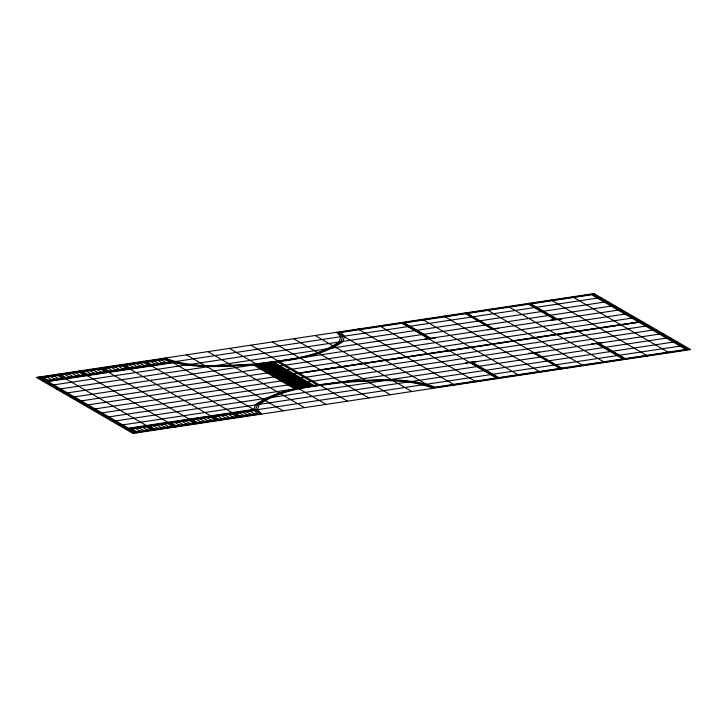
<?xml version="1.0" encoding="UTF-8"?>
<svg xmlns="http://www.w3.org/2000/svg" width="727" height="727" viewBox="0 0 727 727"><rect width="100%" height="100%" fill="white"/><g stroke="black" fill="none" stroke-linecap="round" stroke-linejoin="round"><path stroke-width="1.09" d="M129.079 428.548L253.714 409.81L255.695 404.476C281.013 387.255 313.382 385.883 342.817 381.593C373.451 380.057 405.802 376.486 435.219 387.137L685.924 349.442L591.596 294.78L340.89 332.475L344.607 336.51L342.617 341.872C317.29 359.093 284.929 360.465 255.486 364.754C224.307 366.308 191.283 370.007 161.467 358.62M40.503 377.222L162.275 358.911M41.075 377.558L163.093 359.211M41.648 377.895L163.902 359.511M46.255 380.557L170.382 361.892M43.256 381.43L600.92 297.579M47.4 381.221L172.035 362.482M47.973 381.557L173.353 362.709M50.154 385.428L607.827 301.578M57.06 389.427L614.724 305.576M63.958 393.425L621.63 309.575M260.511 365.136L274.806 362.982M261.665 365.799L275.96 363.645M262.81 366.463L277.114 364.318M263.965 367.135L278.259 364.981M265.11 367.798L279.413 365.645M70.864 397.424L628.528 313.573M266.264 368.462L280.558 366.317M267.409 369.134L281.712 366.981M268.563 369.798L282.867 367.653M269.717 370.461L284.012 368.316M270.862 371.133L285.166 368.98M272.016 371.797L286.311 369.652M77.762 401.422L635.434 317.572M273.161 372.469L287.465 370.316M274.315 373.133L288.619 370.979M275.469 373.796L289.764 371.651M276.614 374.469L290.918 372.315M277.769 375.132L292.063 372.978M278.914 375.795L293.217 373.651M298.87 373.006L638.47 321.943M84.668 405.421L642.332 321.579M299.442 373.342L639.051 322.279M280.068 376.468L294.362 374.314M281.222 377.131L295.516 374.978M282.367 377.795L296.671 375.65M283.521 378.467L297.816 376.313M284.666 379.13L298.97 376.977M285.82 379.794L300.115 377.649M91.566 409.428L649.238 325.578M286.965 380.466L301.269 378.313M288.119 381.13L302.423 378.976M289.273 381.793L303.568 379.648M290.418 382.466L304.722 380.312M291.572 383.129L305.867 380.984M292.717 383.792L307.021 381.648M98.472 413.427L656.136 329.576M293.872 384.465L308.166 382.311M295.026 385.128L309.32 382.984M296.171 385.801L310.474 383.647M297.325 386.464L311.619 384.31M298.47 387.127L312.774 384.983M105.37 417.425L663.042 333.575M112.276 421.424L669.94 337.573M119.173 425.422L676.846 341.572M128.506 428.212L253.877 409.365M126.08 429.421L683.743 345.57M130.224 429.221L254.359 410.555M134.831 431.883L257.076 413.499M135.976 432.547L257.758 414.236M163.257 358.347C192.473 369.516 224.834 365.89 255.395 364.363C284.248 360.165 315.963 358.82 340.781 341.944L342.735 336.683L338.764 332.375L592.805 294.181L688.287 349.505L434.237 387.7C405.221 376.904 373.196 380.475 342.917 381.984C314.064 386.191 282.349 387.536 257.531 404.412L255.577 409.664L259.884 414.335M631.327 323.024L631.899 323.351M572.567 296.807L669.203 352.795M609.871 326.25L610.453 326.577M551.121 300.033L647.748 356.021M588.425 329.467L588.997 329.804M561.126 318.671L561.698 319.008L550.757 320.234M602.538 342.671L591.596 343.898L592.169 344.225M529.674 303.259L626.301 359.247M530.374 303.986L556.837 319.317M598.248 343.317L624.702 358.647M529.483 304.122L556.518 319.789M596.776 343.117L623.811 358.784M528.593 304.259L555.046 319.589M596.458 343.58L622.921 358.92M566.978 332.693L567.551 333.03M508.228 306.476L604.855 362.473M545.532 335.919L546.104 336.256M486.772 309.702L583.408 365.699M524.076 339.145L524.658 339.482M498.122 328.15L498.695 328.477L487.753 329.704M539.534 352.141L528.593 353.367L529.165 353.704M467.37 313.464L493.833 328.795M535.245 352.786L561.698 368.116M465.325 312.928L561.953 368.925M465.58 313.728L492.043 329.058M533.454 353.058L559.917 368.389M502.63 342.372L503.202 342.708M443.879 316.154L540.506 372.142M481.183 345.598L481.756 345.934M422.432 319.38L519.06 375.368M459.737 348.824L460.309 349.151M435.109 337.619L435.691 337.955L424.75 339.182M476.53 361.619L465.58 362.846L466.161 363.173M404.366 322.933L430.82 338.264M472.232 362.264L498.695 377.595M403.476 323.07L430.502 338.737M470.769 362.064L497.804 377.731M402.576 323.206L429.039 338.537M470.451 362.528L496.904 377.858M400.977 322.606L497.613 378.594M438.281 352.05L438.863 352.377M379.53 325.832L476.158 381.82M416.835 355.267L417.407 355.603M358.084 329.058L454.711 385.046M395.388 358.493L395.961 358.829M373.932 361.719L374.514 362.055M315.182 335.501L411.818 391.499M352.486 364.945L353.068 365.281M293.735 338.727L390.363 394.725M331.039 368.171L331.612 368.507M272.289 341.954L368.916 397.942M309.593 371.397L310.165 371.733M250.842 345.18L347.47 401.168M277.732 362.064L316.999 384.819M274.006 362.519L313.573 385.446M259.103 364.318L299.878 387.945M229.387 348.406L326.023 404.394M255.368 364.763L296.471 388.572M253.341 364.89L294.917 388.981M207.94 351.632L304.568 407.62M186.494 354.858L283.121 410.846M161.403 359.883L166.01 362.555M249.988 411.209L254.586 413.881M157.832 360.419L162.43 363.091M246.408 411.746L251.015 414.417M154.26 360.965L158.859 363.627M242.836 412.282L247.434 414.953M150.68 361.501L155.287 364.163M239.256 412.827L243.863 415.49M147.108 362.037L151.707 364.7M235.684 413.363L240.283 416.026M143.592 361.301L240.228 417.298M143.528 362.573L148.135 365.236M232.113 413.899L236.711 416.562M139.957 363.109L144.555 365.772M228.532 414.435L233.14 417.098M136.385 363.645L140.983 366.317M224.961 414.972L229.559 417.643M132.805 364.182L137.412 366.853M221.39 415.508L225.988 418.179M129.233 364.727L133.832 367.389M217.809 416.044L222.407 418.716M125.662 365.263L130.26 367.926M214.238 416.589L218.836 419.252M122.145 364.527L218.772 420.524M122.081 365.799L126.689 368.462M210.657 417.125L215.265 419.788M118.51 366.335L123.108 368.998M207.086 417.661L211.684 420.324M114.93 366.871L119.537 369.543M203.515 418.198L208.113 420.86M111.358 367.408L115.956 370.079M199.934 418.734L204.541 421.406M107.787 367.944L112.385 370.616M196.363 419.27L200.961 421.942M104.206 368.489L108.814 371.152M192.791 419.806L197.39 422.478M100.699 367.753L197.326 423.741M100.635 369.025L105.233 371.688M189.211 420.351L193.809 423.014M97.064 369.561L101.662 372.224M185.639 420.888L190.238 423.55M93.483 370.098L98.09 372.76M182.059 421.424L186.666 424.086M89.912 370.634L94.51 373.305M178.488 421.96L183.086 424.623M86.331 371.17L90.939 373.842M174.916 422.496L179.514 425.168M82.76 371.706L87.358 374.378M171.336 423.032L175.943 425.704M79.252 370.979L175.879 426.967M79.188 372.251L83.787 374.914M167.764 423.568L172.363 426.24M75.608 372.787L80.215 375.45M164.184 424.114L168.791 426.776M72.037 373.324L76.635 375.986M160.612 424.65L165.211 427.312M68.465 373.86L73.064 376.522M157.041 425.186L161.639 427.849M64.885 374.396L69.492 377.068M153.461 425.722L158.068 428.385M61.313 374.932L65.912 377.604M149.889 426.258L154.487 428.93M57.796 374.205L154.433 430.193M57.733 375.468L62.34 378.14M146.318 426.794L150.916 429.466M54.161 376.013L58.76 378.676M142.737 427.34L147.345 430.002M50.59 376.55L55.188 379.212M139.166 427.876L143.764 430.538M47.01 377.086L51.617 379.748M135.585 428.412L140.193 431.075M43.438 377.622L48.037 380.285M132.014 428.948L136.612 431.611M39.921 376.895L136.558 432.883M38.14 377.159L134.768 433.156M253.696 409.837L258.094 414.608M259.366 404.339L257.449 409.492L261.675 414.072L165.047 358.075C193.664 369.016 225.361 365.463 255.304 363.973C283.566 359.856 314.637 358.538 338.946 342.008L340.854 336.855L336.637 332.275L433.265 388.273C404.639 377.331 372.942 380.884 343.008 382.384C314.746 386.491 283.675 387.809 259.366 404.339M594.023 293.581L36.35 377.431L132.977 433.419L690.65 349.569L594.023 293.581"/></g></svg>
